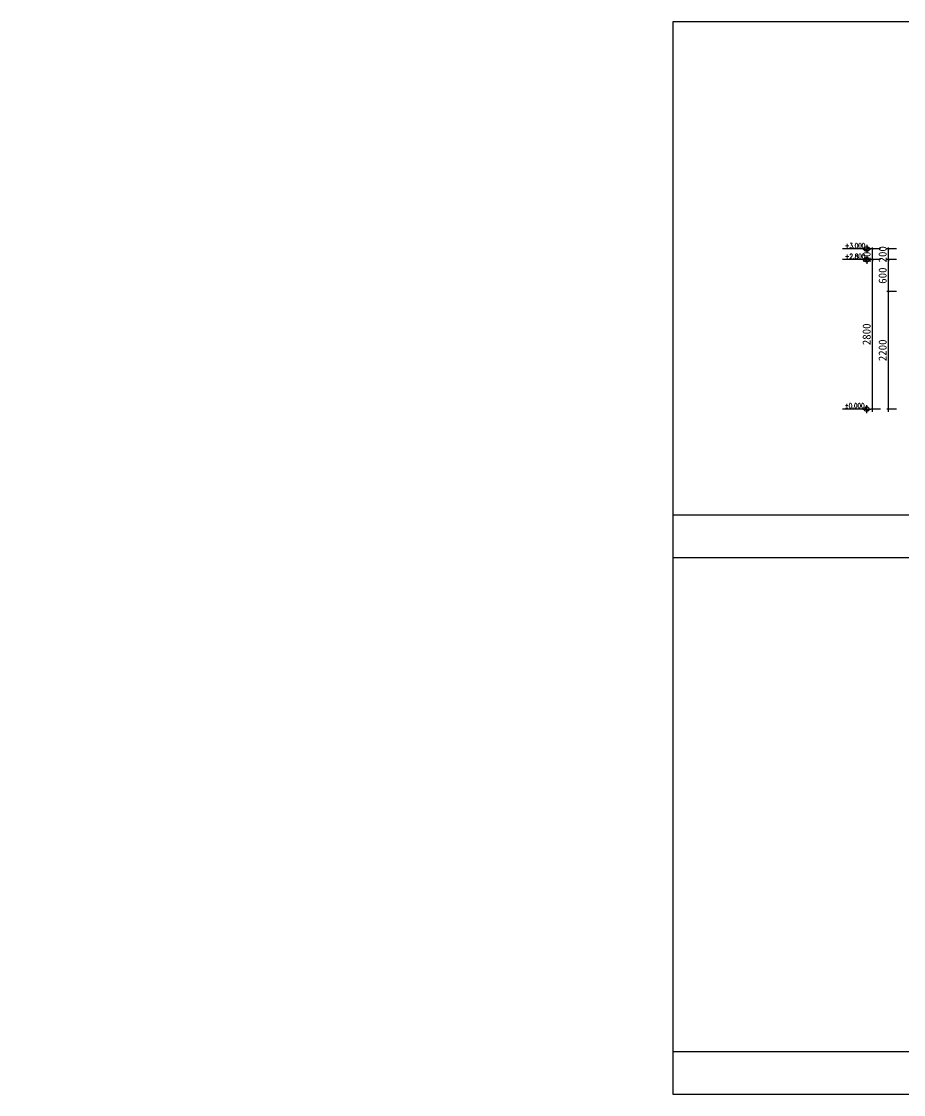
# Model space of a CAD drawing. Header units: millimetres. Extents: x 110215 to 630040, y -488650 to 141897.
# Drawn here: x 139015 to 155548, y 121786 to 141897 of the extents above; entities that cross this region are included whole.
import ezdxf
from ezdxf.xclip import XClip

# ---------------------------------------------------------------- set-up
doc = ezdxf.new("R2010")
doc.units = ezdxf.units.MM
doc.header["$LTSCALE"] = 1000
doc.header["$XCLIPFRAME"] = 0
doc.layers.get('Defpoints').update_dxf_attribs({"color": 2})
for name, color, linetype in [('0-118标注', 2, 'Continuous'), ('0-140b立面看线', 3, 'Continuous'), ('0-140c立面材料填充', 250, 'Continuous'), ('0-140立面图剖切线', 4, 'Continuous')]:
    doc.layers.add(name, color=color, linetype=linetype)
doc.styles.add('DIM_FONT', font='SIMPLEX', dxfattribs={"width": 0.7, "bigfont": 'GBCBIG'})
doc.styles.add('黑体', font='simhei.ttf')
doc.dimstyles.new('50', dxfattribs={"dimscale": 50, "dimtxt": 3, "dimasz": 0.6, "dimexe": 0.6, "dimexo": 0.6, "dimtad": 1, "dimdec": 0, "dimdsep": 46, "dimtxsty": '黑体', "dimblk1": 'ARCHTICK', "dimblk2": 'ARCHTICK', "dimsah": 1, "dimcen": 0, "dimdle": 1, "dimclrd": 251, "dimclre": 251, "dimclrt": 2, "dimadec": 0, "dimazin": 0, "dimtfac": 1, "dimtdec": 0, "dimtix": 1, "dimtmove": 2, "dimatfit": 3, "dimldrblk": 'DOT', "dimfxl": 0, "dimtolj": 1, "dimtzin": 0, "dimarcsym": 0})

# ---------------------------------------------------------------- blocks, each defined once
blk = doc.blocks.new('_ArchTick')
at = {"color": 0, "linetype": 'ByBlock', "const_width": 0.4}
blk.add_lwpolyline([(-0.5, -0.5), (0.5, 0.5)], dxfattribs=at)
blk = doc.blocks.new('*D1287')
at = {"color": 251, "lineweight": -2, "transparency": 16777216}
for p, q in [((164054, 98368), (164054, 98188)), ((165654, 98368), (165654, 98188)), ((164004, 98218), (165704, 98218))]:
    blk.add_line(p, q, dxfattribs=at)
at = {"layer": 'Defpoints', "color": 0, "transparency": 16777216}
for p in [(164054, 98618), (165654, 98618), (165654, 98218)]:
    blk.add_point(p, dxfattribs=at)
at = {"color": 251, "lineweight": -2, "transparency": 16777216, "xscale": 30, "yscale": 30, "zscale": 30, "rotation": 180}
blk.add_blockref('_ArchTick', (164054, 98218), dxfattribs=at)
at = {"color": 251, "lineweight": -2, "transparency": 16777216, "xscale": 30, "yscale": 30, "zscale": 30}
blk.add_blockref('_ArchTick', (165654, 98218), dxfattribs=at)
at = {"color": 2, "transparency": 16777216, "insert": (164854, 98325), "char_height": 150, "attachment_point": 5, "style": '黑体'}
blk.add_mtext('\\A1;1600', dxfattribs=at)
blk = doc.blocks.new('_DOT')
at = {"color": 0, "linetype": 'ByBlock'}
blk.add_line((-0.5, 0), (-1, 0), dxfattribs=at)
at = {"color": 0, "linetype": 'ByBlock', "const_width": 0.5}
blk.add_lwpolyline([(-0.25, 0, 1), (0.25, 0, 1)], format="xyb", close=True, dxfattribs=at)
blk = doc.blocks.new('*D1305')
at = {"color": 251, "lineweight": -2, "transparency": 16777216}
for p, q in [((148404, 100988), (148224, 100988)), ((148254, 98738), (148254, 101038)), ((148404, 98788), (148224, 98788))]:
    blk.add_line(p, q, dxfattribs=at)
at = {"layer": 'Defpoints', "color": 0, "transparency": 16777216}
for p in [(148254, 100988), (148654, 100988), (148654, 98788)]:
    blk.add_point(p, dxfattribs=at)
at = {"color": 251, "lineweight": -2, "transparency": 16777216, "xscale": 30, "yscale": 30, "zscale": 30}
for p, rotation in [((148254, 100988), 90), ((148254, 98788), 270)]:
    blk.add_blockref('_ArchTick', p, dxfattribs=dict(at, rotation=rotation))
at = {"color": 2, "transparency": 16777216, "insert": (148147, 99888), "char_height": 150, "attachment_point": 5, "rotation": 90, "style": '黑体'}
blk.add_mtext('\\A1;2200', dxfattribs=at)
blk = doc.blocks.new('*D1306')
at = {"color": 251, "lineweight": -2, "transparency": 16777216}
for p, q in [((148404, 101588), (148224, 101588)), ((148254, 100938), (148254, 101638)), ((148404, 100988), (148224, 100988))]:
    blk.add_line(p, q, dxfattribs=at)
at = {"layer": 'Defpoints', "color": 0, "transparency": 16777216}
for p in [(148254, 101588), (148654, 101588), (148654, 100988)]:
    blk.add_point(p, dxfattribs=at)
at = {"color": 251, "lineweight": -2, "transparency": 16777216, "xscale": 30, "yscale": 30, "zscale": 30}
for p, rotation in [((148254, 101588), 90), ((148254, 100988), 270)]:
    blk.add_blockref('_ArchTick', p, dxfattribs=dict(at, rotation=rotation))
at = {"color": 2, "transparency": 16777216, "insert": (148147, 101288), "char_height": 150, "attachment_point": 5, "rotation": 90, "style": '黑体'}
blk.add_mtext('\\A1;600', dxfattribs=at)
blk = doc.blocks.new('*D1307')
at = {"color": 251, "lineweight": -2, "transparency": 16777216}
for p, q in [((148404, 101788), (148224, 101788)), ((148254, 101788), (148254, 101818)), ((148254, 101588), (148254, 101788)), ((148404, 101588), (148224, 101588)), ((148254, 101588), (148254, 101558))]:
    blk.add_line(p, q, dxfattribs=at)
at = {"layer": 'Defpoints', "color": 0, "transparency": 16777216}
for p in [(148254, 101788), (148654, 101788), (148654, 101588)]:
    blk.add_point(p, dxfattribs=at)
at = {"color": 251, "lineweight": -2, "transparency": 16777216, "xscale": 30, "yscale": 30, "zscale": 30}
for p, rotation in [((148254, 101788), 270), ((148254, 101588), 90)]:
    blk.add_blockref('_ArchTick', p, dxfattribs=dict(at, rotation=rotation))
at = {"color": 2, "transparency": 16777216, "insert": (148147, 101688), "char_height": 150, "attachment_point": 5, "rotation": 90, "style": '黑体'}
blk.add_mtext('\\A1;200', dxfattribs=at)
blk = doc.blocks.new('*D1308')
at = {"color": 251, "lineweight": -2, "transparency": 16777216}
for p, q in [((148104, 101588), (147924, 101588)), ((147954, 98738), (147954, 101638)), ((148104, 98788), (147924, 98788))]:
    blk.add_line(p, q, dxfattribs=at)
at = {"layer": 'Defpoints', "color": 0, "transparency": 16777216}
for p in [(147954, 101588), (148254, 101588), (148254, 98788)]:
    blk.add_point(p, dxfattribs=at)
at = {"color": 251, "lineweight": -2, "transparency": 16777216, "xscale": 30, "yscale": 30, "zscale": 30}
for p, rotation in [((147954, 101588), 90), ((147954, 98788), 270)]:
    blk.add_blockref('_ArchTick', p, dxfattribs=dict(at, rotation=rotation))
at = {"color": 2, "transparency": 16777216, "insert": (147847, 100188), "char_height": 150, "attachment_point": 5, "rotation": 90, "style": '黑体'}
blk.add_mtext('\\A1;2800', dxfattribs=at)
blk = doc.blocks.new('*D1309')
at = {"color": 251, "lineweight": -2, "transparency": 16777216}
for p, q in [((148104, 101788), (147924, 101788)), ((147954, 101788), (147954, 101818)), ((147954, 101588), (147954, 101788)), ((148104, 101588), (147924, 101588)), ((147954, 101588), (147954, 101558))]:
    blk.add_line(p, q, dxfattribs=at)
at = {"layer": 'Defpoints', "color": 0, "transparency": 16777216}
for p in [(147954, 101788), (148254, 101788), (148254, 101588)]:
    blk.add_point(p, dxfattribs=at)
at = {"color": 251, "lineweight": -2, "transparency": 16777216, "xscale": 30, "yscale": 30, "zscale": 30}
for p, rotation in [((147954, 101788), 270), ((147954, 101588), 90)]:
    blk.add_blockref('_ArchTick', p, dxfattribs=dict(at, rotation=rotation))
at = {"color": 2, "transparency": 16777216, "insert": (147847, 101688), "char_height": 150, "attachment_point": 5, "rotation": 90, "style": '黑体'}
blk.add_mtext('\\A1;200', dxfattribs=at)
blk = doc.blocks.new('*D1312')
at = {"color": 251, "lineweight": -2, "transparency": 16777216}
for p, q in [((157904, 98068), (157904, 97888)), ((168854, 98068), (168854, 97888)), ((157854, 97918), (168904, 97918))]:
    blk.add_line(p, q, dxfattribs=at)
at = {"layer": 'Defpoints', "color": 0, "transparency": 16777216}
for p in [(157904, 98218), (168854, 98218), (168854, 97918)]:
    blk.add_point(p, dxfattribs=at)
at = {"color": 251, "lineweight": -2, "transparency": 16777216, "xscale": 30, "yscale": 30, "zscale": 30, "rotation": 180}
blk.add_blockref('_ArchTick', (157904, 97918), dxfattribs=at)
at = {"color": 251, "lineweight": -2, "transparency": 16777216, "xscale": 30, "yscale": 30, "zscale": 30}
blk.add_blockref('_ArchTick', (168854, 97918), dxfattribs=at)
at = {"color": 2, "transparency": 16777216, "insert": (163379, 98025), "char_height": 150, "attachment_point": 5, "style": '黑体'}
blk.add_mtext('\\A1;10950', dxfattribs=at)
blk = doc.blocks.new('*D1319')
at = {"color": 251, "lineweight": -2, "transparency": 16777216}
for p, q in [((148854, 97768), (148854, 97588)), ((183154, 97768), (183154, 97588)), ((183204, 97618), (148804, 97618))]:
    blk.add_line(p, q, dxfattribs=at)
at = {"layer": 'Defpoints', "color": 0, "transparency": 16777216}
for p in [(148854, 97918), (183154, 97918), (148854, 97618)]:
    blk.add_point(p, dxfattribs=at)
at = {"color": 251, "lineweight": -2, "transparency": 16777216, "xscale": 30, "yscale": 30, "zscale": 30, "rotation": 180}
blk.add_blockref('_ArchTick', (148854, 97618), dxfattribs=at)
at = {"color": 251, "lineweight": -2, "transparency": 16777216, "xscale": 30, "yscale": 30, "zscale": 30}
blk.add_blockref('_ArchTick', (183154, 97618), dxfattribs=at)
at = {"color": 2, "transparency": 16777216, "insert": (166004, 97725), "char_height": 150, "attachment_point": 5, "style": '黑体'}
blk.add_mtext('\\A1;34300', dxfattribs=at)
blk = doc.blocks.new('*U702')
at = {"extrusion": (0, 0, -1)}
for points in [[(0, 0), (1.5, 0, 0.414214), (0, 1.5)], [(0, 0), (-1.5, 0, 0.414214), (0, -1.5)]]:
    blk.add_hatch(color=256, dxfattribs=at).paths.add_polyline_path(points)
for p, q in [((-2.25, 0), (-15.09, 0)), ((-2.52, 0), (2.52, 0)), ((0, -2.52), (0, 2.52))]:
    blk.add_line(p, q)
blk.add_circle((0, 0), 1.5)
at = {"style": 'DIM_FONT', "width": 0.7, "flags": 8}
blk.add_attdef('%%P0.000', (-13.68, -0.59), '', height=3, dxfattribs=at)
blk = doc.blocks.new('*U703')
at = {"extrusion": (0, 0, -1)}
for points in [[(0, 0), (1.5, 0, -0.414214), (0, -1.5)], [(0, 0), (-1.5, 0, -0.414214), (0, 1.5)]]:
    blk.add_hatch(color=256, dxfattribs=at).paths.add_polyline_path(points)
for p, q in [((-2.25, 0), (-15.09, 0)), ((-2.52, 0), (2.52, 0)), ((0, 2.52), (0, -2.52))]:
    blk.add_line(p, q)
blk.add_circle((0, 0), 1.5)
at = {"style": 'DIM_FONT', "width": 0.7, "flags": 8}
blk.add_attdef('%%P0.000', (-13.68, 0.59), '', height=3, dxfattribs=at)
blk = doc.blocks.new('XDSADAS')
h = blk.add_hatch()
h.set_pattern_fill('ANSI31', color=250, scale=10)
h.paths.add_polyline_path([(158687.9, 103067.5), (168316.5, 103067.5), (168316.5, 102487.5), (168775.1, 102487.5), (168775.1, 103037.5), (169290.7, 103037.5), (169290.7, 102337.5), (169892.4, 102337.5), (169892.4, 103037.5), (173353.9, 103037.5), (173353.9, 102337.5), (173953.9, 102337.5), (173953.9, 103037.5), (177804, 103037.5), (177804, 102337.5), (178404, 102337.5), (178404, 103037.5), (181055.6, 103037.5), (181055.6, 102337.5), (181655.6, 102337.5), (181655.6, 103037.5), (182755.3, 103037.5), (182755.3, 102337.5), (183255.3, 102337.5), (183255.3, 103187.5), (148654.3, 103187.5), (148654.3, 103067.5), (152855.8, 103067.5), (152855.8, 102787.5), (153255.8, 102787.5), (153255.8, 103067.5), (158225.4, 103067.5), (158225.4, 102487.5), (158687.9, 102487.5)])
h = blk.add_hatch()
h.set_pattern_fill('ANSI31', color=250, scale=10)
h.paths.add_polyline_path([(183154.3, 98617.5), (183154.3, 98737.5), (148654.3, 98737.5), (148654.3, 98617.5)])
at = {"layer": '0-140c立面材料填充'}
h = blk.add_hatch(dxfattribs=at)
h.set_pattern_fill('AR-CONC', color=256)
h.paths.add_polyline_path([(158687.9, 103067.5), (168316.5, 103067.5), (168316.5, 102487.5), (168775.1, 102487.5), (168775.1, 103037.5), (169290.7, 103037.5), (169290.7, 102337.5), (169892.4, 102337.5), (169892.4, 103037.5), (173353.9, 103037.5), (173353.9, 102337.5), (173953.9, 102337.5), (173953.9, 103037.5), (177804, 103037.5), (177804, 102337.5), (178404, 102337.5), (178404, 103037.5), (181055.6, 103037.5), (181055.6, 102337.5), (181655.6, 102337.5), (181655.6, 103037.5), (182755.3, 103037.5), (182755.3, 102337.5), (183255.3, 102337.5), (183255.3, 103187.5), (148654.3, 103187.5), (148654.3, 103067.5), (152855.8, 103067.5), (152855.8, 102787.5), (153255.8, 102787.5), (153255.8, 103067.5), (158225.4, 103067.5), (158225.4, 102487.5), (158687.9, 102487.5)])
h = blk.add_hatch(dxfattribs=at)
h.set_pattern_fill('AR-CONC', color=256)
h.paths.add_polyline_path([(183154.3, 98617.5), (183154.3, 98737.5), (148654.3, 98737.5), (148654.3, 98617.5)])
for p, q in [((183255.3, 103187.5), (148654.3, 103187.5)), ((168316.5, 103067.5), (158687.9, 103067.5)), ((183154.3, 98737.5), (148654.3, 98737.5)), ((183154.3, 98617.5), (148654.3, 98617.5))]:
    blk.add_line(p, q)
at = {"layer": '0-140b立面看线'}
for p, q in [((149654.3, 101667.5), (183254.3, 101667.5)), ((149654.3, 101587.5), (183254.3, 101587.5))]:
    blk.add_line(p, q, dxfattribs=at)
at = {"layer": '0-140c立面材料填充', "color": 251}
blk.add_lwpolyline([(165654.3, 101587.5), (164257.8, 101416.2), (164054.1, 98787.5)], dxfattribs=at)
at = {"layer": '0-140立面图剖切线'}
for p, q in [((183254.3, 101587.5), (148654.3, 101587.5)), ((183154.3, 98787.5), (148654.3, 98787.5))]:
    blk.add_line(p, q, dxfattribs=at)
blk.add_lwpolyline([(183254.3, 101787.5), (149654.3, 101787.5), (149554.3, 101787.5), (149554.3, 101617.5), (149614.3, 101617.5), (149614.3, 101667.5), (149654.3, 101667.5), (149654.3, 101587.5), (149534.3, 101587.5), (149534.3, 101597.5), (149524.3, 101597.5), (149524.3, 101587.5), (148854.3, 101587.5)], dxfattribs=at)
for base, p1, p2, picture, middle in [((147954.3, 101787.5), (148254.3, 101587.5), (148254.3, 101787.5), '*D1309', (147847.2, 101687.5)), ((148254.3, 101787.5), (148654.3, 101587.5), (148654.3, 101787.5), '*D1307', (148147.2, 101687.5)), ((147954.3, 101587.5), (148254.3, 98787.5), (148254.3, 101587.5), '*D1308', (147847.2, 100187.5)), ((148254.3, 101587.5), (148654.3, 100987.5), (148654.3, 101587.5), '*D1306', (148147.2, 101287.5)), ((148254.3, 100987.5), (148654.3, 98787.5), (148654.3, 100987.5), '*D1305', (148147.2, 99887.5))]:
    dim = blk.add_linear_dim(base=base, p1=p1, p2=p2, angle=90, dimstyle='50')
    dim.commit()
    dim.dimension.update_dxf_attribs({"geometry": picture, "text_midpoint": middle})
for base, p1, p2, picture, middle in [((165654.3, 98217.5), (164054.1, 98617.5), (165654.3, 98617.5), '*D1287', (164854.2, 98324.6)), ((168854.3, 97917.5), (157904.3, 98217.5), (168854.3, 98217.5), '*D1312', (163379.3, 98024.6)), ((148854.3, 97617.5), (183154.3, 97917.5), (148854.3, 97917.5), '*D1319', (166004.3, 97724.6))]:
    dim = blk.add_linear_dim(base=base, p1=p1, p2=p2, dimstyle='50')
    dim.commit()
    dim.dimension.update_dxf_attribs({"geometry": picture, "text_midpoint": middle})

msp = doc.modelspace()

# ---------------------------------------------------------------- linework, layer by layer
for p, q in [((176773.2, 132641.2), (151227.8, 132641.2)), ((176773.2, 131841.2), (151227.8, 131841.2)), ((176773.2, 122585.6), (151227.8, 122585.6)), ((176773.2, 121785.6), (151227.8, 121785.6))]:
    msp.add_line(p, q)
msp.add_lwpolyline([(151227.8, 141896.8), (176773.2, 141896.8), (176773.2, 121785.6), (151227.8, 121785.6)], close=True)

# ---------------------------------------------------------------- block references
ref = msp.add_blockref('XDSADAS', (7009.6, 35845.1))
XClip(ref).set_block_clipping_path([(146620.8231822895, 96570.2980120732), (166147.2116013104, 105825.8694406446)])
ref = msp.add_blockref('XDSADAS', (-9639.3, 25898.5))
XClip(ref).set_block_clipping_path([(165309.1959282578, 96461.3404792031), (186412.4764044328, 105716.9119077745)])
at = {"layer": '0-118标注'}
ref = msp.add_blockref('*U703', (154858.3, 137632.7), dxfattribs=dict(at, xscale=30, yscale=30, zscale=30))
ref.add_attrib('%%P0.000', '+3.000', (154447.7, 137650.4), dxfattribs={"layer": '0', "color": 7, "height": 90, "style": 'DIM_FONT', "width": 0.7, "flags": 8})
ref = msp.add_blockref('*U703', (154858.3, 137432.7), dxfattribs=dict(at, xscale=30, yscale=30, zscale=30))
ref.add_attrib('%%P0.000', '+2.800', (154447.7, 137450.4), dxfattribs={"layer": '0', "color": 7, "height": 90, "style": 'DIM_FONT', "width": 0.7, "flags": 8})
ref = msp.add_blockref('*U702', (154858.3, 134632.7), dxfattribs=dict(at, xscale=30, yscale=30, zscale=30))
ref.add_attrib('%%P0.000', '±0.000', (154447.7, 134650.4), dxfattribs={"layer": '0', "color": 7, "height": 90, "style": 'DIM_FONT', "width": 0.7, "flags": 8})

doc.saveas('drawing.dxf')
